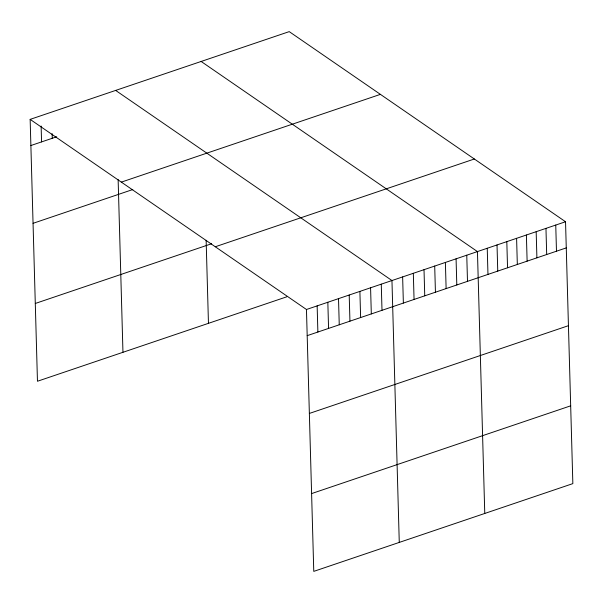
<?xml version="1.0" encoding="UTF-8"?>
<svg xmlns="http://www.w3.org/2000/svg" width="603" height="603" viewBox="0 0 603 603"><rect width="100%" height="100%" fill="white"/><g stroke="black" fill="none" stroke-linecap="round" stroke-linejoin="round"><path stroke-width="0.9" d="M30.15 119.379L289.229 31.627L565.539 221.746L572.85 483.621L313.771 571.373L306.46 309.497L30.15 119.379L37.461 381.254L286.749 296.812M30.881 145.527L56.705 136.783M121.331 182.121L380.41 94.362M33.052 223.321L132.796 189.53M35.291 303.467L211.623 243.74M215.279 246.763L474.35 159.004M306.46 309.497L565.539 221.746M307.191 335.652L566.262 247.893M309.362 413.439L568.441 325.68M311.6 493.586L570.679 405.827M201.138 61.461L477.448 251.579L484.767 513.455M115.648 90.42L391.958 280.538L399.269 542.414M555.747 225.062L556.479 251.21M545.964 228.379L546.687 254.526M536.173 231.695L536.904 257.843M526.389 235.004L527.12 261.152M516.598 238.321L517.329 264.468M506.814 241.637L507.545 267.785M497.023 244.954L497.754 271.101M487.239 248.27L487.97 274.418M466.76 255.205L467.491 281.352M456.079 258.823L456.803 284.97M445.391 262.441L446.122 288.588M434.703 266.059L435.434 292.214M424.015 269.684L424.746 295.832M413.326 273.302L414.057 299.45M402.638 276.92L403.369 303.068M381.269 284.164L382.001 310.311M370.581 287.782L371.312 313.929M359.893 291.4L360.624 317.547M349.205 295.018L349.936 321.173M338.524 298.643L339.248 324.791M327.836 302.261L328.567 328.409M317.148 305.879L317.879 332.027M206.136 240.265L208.457 323.336M118.135 179.543L122.959 352.295M52.122 133.617L52.257 138.291M41.125 126.035L41.569 141.909"/></g></svg>
